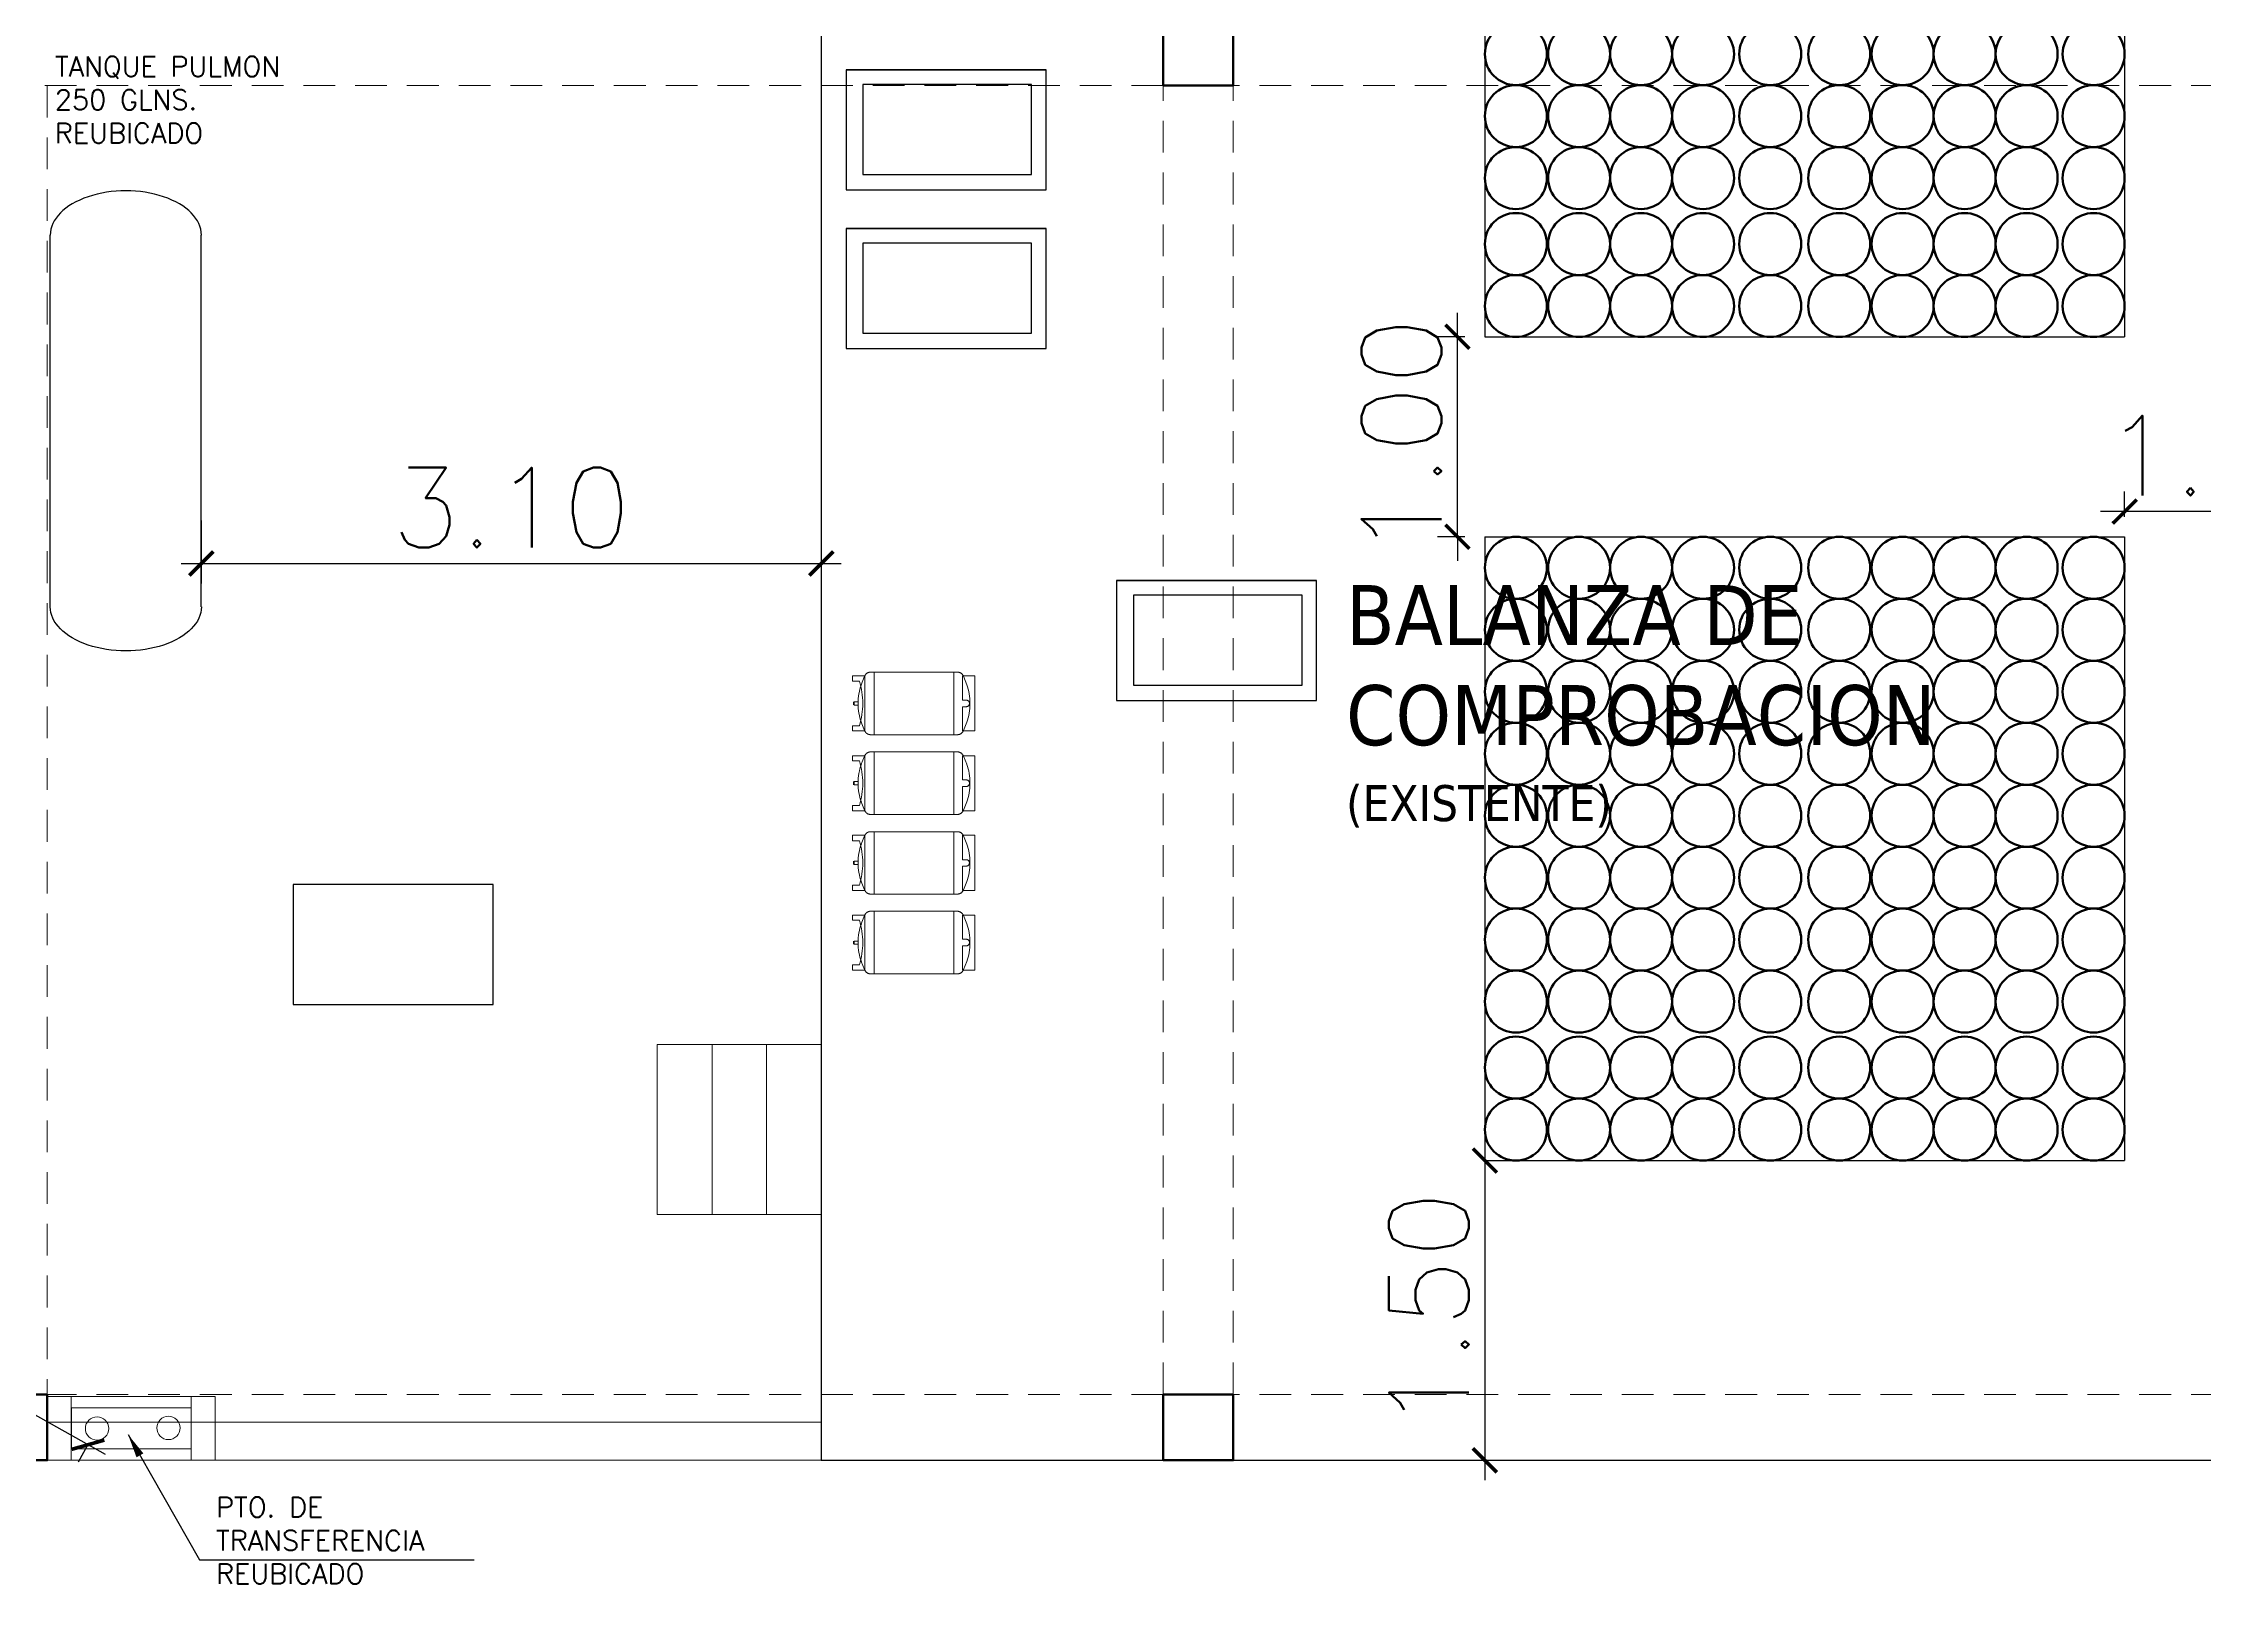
# Model space of a CAD drawing. Header units: metres. Extents: x 2026 to 2182, y 1015 to 1085.
# Drawn here: x 2113 to 2123.8, y 1050.41 to 1058.12 of the extents above; entities that cross this region are included whole.
import ezdxf

# ---------------------------------------------------------------- set-up
doc = ezdxf.new("R2010")
doc.units = ezdxf.units.M
doc.linetypes.add('DASHED2', pattern=[0.375, 0.25, -0.125])
doc.linetypes.add('HIDDEN', pattern=[9.525, 6.35, -3.175])
doc.layers.get('Defpoints').update_dxf_attribs({"lineweight": 0})
for name, color, linetype, lineweight in [('002', 2, 'Continuous', 25), ('01', 9, 'HIDDEN', 9), ('08', 191, 'Continuous', 60), ('muro02', 3, 'Continuous', 18), ('muro08', 2, 'Continuous', 60), ('piso', 30, 'Continuous', 9), ('proyeccion', 5, 'HIDDEN', 13), ('SANITARIOS', 9, 'Continuous', 9), ('T-TITULOS', 4, 'DASHED2', 5), ('TEXTOS GENERALES', 4, 'DASHED2', 5)]:
    doc.layers.add(name, color=color, linetype=linetype, lineweight=lineweight)
doc.layers.add('015', color=40, linetype='Continuous')
doc.layers.add('LEADERS', color=20, linetype='Continuous')
doc.styles.add('COTA50', font='romans.shx', dxfattribs={"height": 0.4})
doc.styles.add('TEXTOS GENERALES', font='simplex8.shx', dxfattribs={"height": 0.1})
doc.styles.add('TITULOS', font='tahoma.ttf', dxfattribs={"height": 0.3})
doc.dimstyles.new('1-100', dxfattribs={"dimscale": 0.1, "dimtxt": 0.4, "dimasz": 1.2, "dimexe": 1, "dimexo": 1, "dimgap": 0.8, "dimtad": 1, "dimzin": 4, "dimdsep": 46, "dimtxsty": 'COTA50', "dimblk": 'ARCHTICK', "dimcen": 2.5, "dimdle": 1, "dimclrd": 1, "dimclre": 1, "dimclrt": 256, "dimadec": 0, "dimazin": 0, "dimtfac": 1, "dimtix": 1, "dimtmove": 2, "dimatfit": 3, "dimfxl": 0, "dimtolj": 1, "dimtzin": 4, "dimarcsym": 0})

# ---------------------------------------------------------------- blocks, each defined once
blk = doc.blocks.new('cilindros100')
for p, q in [((-3.12, 3.199), (-3.12, 0)), ((0, 3.199), (-3.12, 3.199)), ((0, 3.199), (0, 0)), ((0, 0), (-3.12, 0))]:
    blk.add_line(p, q)
at = {"layer": '08'}
for centre in [(-2.965, 3.044), (-2.655, 3.044), (-2.325, 3.044), (-2.015, 3.044), (-1.705, 3.044), (-1.395, 3.044), (-1.085, 3.044), (-0.775, 3.044), (-0.465, 3.044), (-0.155, 3.044), (-2.965, 2.728), (-2.655, 2.728), (-2.325, 2.728), (-2.015, 2.728), (-1.705, 2.728), (-1.395, 2.728), (-1.085, 2.728), (-0.775, 2.728), (-0.465, 2.728), (-0.155, 2.728), (-2.965, 2.418), (-2.655, 2.418), (-2.325, 2.418), (-2.015, 2.418), (-1.705, 2.418), (-1.395, 2.418), (-1.085, 2.418), (-0.775, 2.418), (-0.465, 2.418), (-0.155, 2.418), (-2.965, 2.108), (-2.655, 2.108), (-2.325, 2.108), (-2.015, 2.108), (-1.705, 2.108), (-1.395, 2.108), (-1.085, 2.108), (-0.775, 2.108), (-0.465, 2.108), (-0.155, 2.108), (-2.965, 1.772), (-2.655, 1.772), (-2.325, 1.772), (-2.015, 1.772), (-1.705, 1.772), (-1.395, 1.772), (-1.085, 1.772), (-0.775, 1.772), (-0.465, 1.772), (-0.155, 1.772), (-2.965, 1.427), (-2.655, 1.427), (-2.325, 1.427), (-2.015, 1.427), (-1.705, 1.427), (-1.395, 1.427), (-1.085, 1.427), (-0.775, 1.427), (-0.465, 1.427), (-0.155, 1.427), (-2.965, 1.11), (-2.655, 1.11), (-2.325, 1.11), (-2.015, 1.11), (-1.705, 1.11), (-1.395, 1.11), (-1.085, 1.11), (-0.775, 1.11), (-0.465, 1.11), (-0.155, 1.11), (-2.965, 0.8), (-2.655, 0.8), (-2.325, 0.8), (-2.015, 0.8), (-1.705, 0.8), (-1.395, 0.8), (-1.085, 0.8), (-0.775, 0.8), (-0.465, 0.8), (-0.155, 0.8), (-2.965, 0.49), (-2.655, 0.49), (-2.325, 0.49), (-2.015, 0.49), (-1.705, 0.49), (-1.395, 0.49), (-1.085, 0.49), (-0.775, 0.49), (-0.465, 0.49), (-0.155, 0.49), (-2.965, 0.155), (-2.655, 0.155), (-2.325, 0.155), (-2.015, 0.155), (-1.705, 0.155), (-1.395, 0.155), (-1.085, 0.155), (-0.775, 0.155), (-0.465, 0.155), (-0.155, 0.155)]:
    blk.add_circle(centre, 0.155, dxfattribs=at)
blk = doc.blocks.new('_ARCHTICK')
at = {"color": 0, "linetype": 'ByBlock', "const_width": 0.15}
blk.add_lwpolyline([(-0.5, -0.5), (0.5, 0.5)], dxfattribs=at)
blk = doc.blocks.new('*D63')
at = {"color": 1, "lineweight": -2}
blk.add_line((2120.206, 1052.629), (2120.206, 1050.93), dxfattribs=at)
at = {"layer": 'Defpoints', "color": 0}
for p in [(2120.206, 1052.529), (2120.206, 1051.03), (2120.206, 1051.03)]:
    blk.add_point(p, dxfattribs=at)
at = {"color": 1, "lineweight": -2, "xscale": 0.1199999999999999, "yscale": 0.1199999999999999, "zscale": 0.1199999999999999}
for p, rotation in [((2120.206, 1052.529), 90), ((2120.206, 1051.03), 270)]:
    blk.add_blockref('_ARCHTICK', p, dxfattribs=dict(at, rotation=rotation))
at = {"insert": (2119.926, 1051.78), "char_height": 0.4, "attachment_point": 5, "rotation": 90, "style": 'COTA50'}
blk.add_mtext('\\A1;1.50', dxfattribs=at)
blk = doc.blocks.new('*D64')
at = {"color": 1, "lineweight": -2}
for p, q in [((2120.069, 1056.649), (2120.069, 1056.769)), ((2120.106, 1056.649), (2119.969, 1056.649)), ((2120.069, 1055.649), (2120.069, 1056.649)), ((2120.106, 1055.649), (2119.969, 1055.649)), ((2120.069, 1055.649), (2120.069, 1055.529))]:
    blk.add_line(p, q, dxfattribs=at)
at = {"layer": 'Defpoints', "color": 0}
for p in [(2120.069, 1056.649), (2120.206, 1056.649), (2120.206, 1055.649)]:
    blk.add_point(p, dxfattribs=at)
at = {"color": 1, "lineweight": -2, "xscale": 0.1199999999999999, "yscale": 0.1199999999999999, "zscale": 0.1199999999999999}
for p, rotation in [((2120.069, 1056.649), 270), ((2120.069, 1055.649), 90)]:
    blk.add_blockref('_ARCHTICK', p, dxfattribs=dict(at, rotation=rotation))
at = {"insert": (2119.789, 1056.149), "char_height": 0.4, "attachment_point": 5, "rotation": 90, "style": 'COTA50'}
blk.add_mtext('\\A1;1.00', dxfattribs=at)
blk = doc.blocks.new('*D69')
at = {"color": 1, "lineweight": -2}
for p, q in [((2123.405, 1055.749), (2123.405, 1055.875)), ((2124.405, 1055.749), (2124.405, 1055.875)), ((2123.405, 1055.775), (2123.285, 1055.775)), ((2124.405, 1055.775), (2123.405, 1055.775)), ((2124.405, 1055.775), (2124.525, 1055.775))]:
    blk.add_line(p, q, dxfattribs=at)
at = {"layer": 'Defpoints', "color": 0}
for p in [(2123.405, 1055.775), (2123.405, 1055.649), (2124.405, 1055.649)]:
    blk.add_point(p, dxfattribs=at)
at = {"color": 1, "lineweight": -2, "xscale": 0.1199999999999999, "yscale": 0.1199999999999999, "zscale": 0.1199999999999999}
blk.add_blockref('_ARCHTICK', (2123.405, 1055.775), dxfattribs=at)
at = {"color": 1, "lineweight": -2, "xscale": 0.1199999999999999, "yscale": 0.1199999999999999, "zscale": 0.1199999999999999, "rotation": 180}
blk.add_blockref('_ARCHTICK', (2124.405, 1055.775), dxfattribs=at)
at = {"insert": (2123.905, 1056.055), "char_height": 0.4, "attachment_point": 5, "style": 'COTA50'}
blk.add_mtext('\\A1;1.00', dxfattribs=at)
blk = doc.blocks.new('*D76')
at = {"color": 1, "lineweight": -2}
for p, q in [((2113.309, 1051.059), (2110.317, 1052.736)), ((2110.401, 1052.68), (2110.355, 1052.599)), ((2113.218, 1051.102), (2113.173, 1051.021))]:
    blk.add_line(p, q, dxfattribs=at)
at = {"layer": 'Defpoints', "color": 0}
for p in [(2110.449, 1052.767), (2110.404, 1052.687), (2113.267, 1051.189)]:
    blk.add_point(p, dxfattribs=at)
at = {"color": 1, "lineweight": -2, "xscale": 0.1199999999999999, "yscale": 0.1199999999999999, "zscale": 0.1199999999999999}
for p, rotation in [((2110.404, 1052.687), 150.741178797657), ((2113.222, 1051.108), 330.741178797657)]:
    blk.add_blockref('_ARCHTICK', p, dxfattribs=dict(at, rotation=rotation))
at = {"insert": (2111.95, 1052.142), "char_height": 0.4, "attachment_point": 5, "rotation": 330.7412, "style": 'COTA50'}
blk.add_mtext('\\A1;3.23', dxfattribs=at)
blk = doc.blocks.new('*D77')
at = {"color": 1, "lineweight": -2}
for p, q in [((2113.788, 1055.731), (2113.788, 1055.415)), ((2116.888, 1055.731), (2116.888, 1055.415)), ((2113.688, 1055.515), (2116.988, 1055.515))]:
    blk.add_line(p, q, dxfattribs=at)
at = {"layer": 'Defpoints', "color": 0}
for p in [(2113.788, 1055.831), (2116.888, 1055.831), (2116.888, 1055.515)]:
    blk.add_point(p, dxfattribs=at)
at = {"color": 1, "lineweight": -2, "xscale": 0.1199999999999999, "yscale": 0.1199999999999999, "zscale": 0.1199999999999999, "rotation": 180}
blk.add_blockref('_ARCHTICK', (2113.788, 1055.515), dxfattribs=at)
at = {"color": 1, "lineweight": -2, "xscale": 0.1199999999999999, "yscale": 0.1199999999999999, "zscale": 0.1199999999999999}
blk.add_blockref('_ARCHTICK', (2116.888, 1055.515), dxfattribs=at)
at = {"insert": (2115.338, 1055.795), "char_height": 0.4, "attachment_point": 5, "style": 'COTA50'}
blk.add_mtext('\\A1;3.10', dxfattribs=at)

msp = doc.modelspace()

# ---------------------------------------------------------------- linework, layer by layer
at = {"color": 2}
msp.add_line((2113.788, 1055.299), (2113.788, 1057.158), dxfattribs=at)
msp.add_lwpolyline([(2116.888, 1051.03), (2137.168, 1051.03), (2137.168, 1065.05), (2116.888, 1065.05)], close=True)
msp.add_lwpolyline([(2113.033, 1055.299), (2113.033, 1057.158)], dxfattribs=at)
msp.add_ellipse((2113.411, 1057.158), major_axis=(0.378, 0), ratio=0.5847, start_param=6.283185, end_param=9.424778, dxfattribs=at)
at = {"color": 2, "extrusion": (0, 0, -1)}
msp.add_ellipse((2113.411, 1055.299), major_axis=(0.378, 0), ratio=0.5847, start_param=6.283185, end_param=9.424778, dxfattribs=at)
at = {"layer": '002'}
for p, q in [((2117.012, 1057.984), (2118.012, 1057.984)), ((2117.012, 1057.191), (2118.012, 1057.191)), ((2118.365, 1055.43), (2119.365, 1055.43))]:
    msp.add_line(p, q, dxfattribs=at)
for points in [[(2117.012, 1057.984), (2117.012, 1057.384), (2118.012, 1057.384), (2118.012, 1057.984)], [(2117.012, 1057.984), (2117.012, 1057.384), (2118.012, 1057.384), (2118.012, 1057.984)], [(2117.096, 1057.91), (2117.096, 1057.46), (2117.939, 1057.46), (2117.939, 1057.91)], [(2117.012, 1057.191), (2117.012, 1056.591), (2118.012, 1056.591), (2118.012, 1057.191)], [(2117.012, 1057.191), (2117.012, 1056.591), (2118.012, 1056.591), (2118.012, 1057.191)], [(2117.096, 1057.118), (2117.096, 1056.667), (2117.939, 1056.667), (2117.939, 1057.118)], [(2118.365, 1055.43), (2118.365, 1054.83), (2119.365, 1054.83), (2119.365, 1055.43)], [(2118.365, 1055.43), (2118.365, 1054.83), (2119.365, 1054.83), (2119.365, 1055.43)], [(2118.449, 1055.357), (2118.449, 1054.906), (2119.292, 1054.906), (2119.292, 1055.357)]]:
    msp.add_lwpolyline(points, close=True, dxfattribs=at)
at = {"layer": '01', "color": 1}
for p, q in [((2117.153, 1054.659), (2117.153, 1054.972)), ((2117.551, 1054.659), (2117.551, 1054.972)), ((2117.049, 1054.808), (2117.049, 1054.824)), ((2117.153, 1054.26), (2117.153, 1054.573)), ((2117.551, 1054.26), (2117.551, 1054.573)), ((2117.049, 1054.409), (2117.049, 1054.425)), ((2117.153, 1053.862), (2117.153, 1054.174)), ((2117.551, 1053.862), (2117.551, 1054.174)), ((2117.049, 1054.01), (2117.049, 1054.026)), ((2117.153, 1053.463), (2117.153, 1053.776)), ((2117.551, 1053.463), (2117.551, 1053.776)), ((2117.049, 1053.612), (2117.049, 1053.627))]:
    msp.add_line(p, q, dxfattribs=at)
for points in [[(2117.079, 1054.927), (2117.044, 1054.927), (2117.044, 1054.953), (2117.106, 1054.953), (2117.106, 1054.678), (2117.044, 1054.678), (2117.044, 1054.704), (2117.079, 1054.704, 0.147743)], [(2117.613, 1054.832), (2117.594, 1054.832), (2117.594, 1054.953), (2117.656, 1054.953), (2117.656, 1054.678), (2117.594, 1054.678), (2117.594, 1054.799), (2117.613, 1054.799, 1)], [(2117.079, 1054.528), (2117.044, 1054.528), (2117.044, 1054.554), (2117.106, 1054.554), (2117.106, 1054.279), (2117.044, 1054.279), (2117.044, 1054.305), (2117.079, 1054.305, 0.147743)], [(2117.613, 1054.433), (2117.594, 1054.433), (2117.594, 1054.554), (2117.656, 1054.554), (2117.656, 1054.279), (2117.594, 1054.279), (2117.594, 1054.4), (2117.613, 1054.4, 1)], [(2117.079, 1054.129), (2117.044, 1054.129), (2117.044, 1054.156), (2117.106, 1054.156), (2117.106, 1053.88), (2117.044, 1053.88), (2117.044, 1053.907), (2117.079, 1053.907, 0.147743)], [(2117.613, 1054.034), (2117.594, 1054.034), (2117.594, 1054.156), (2117.656, 1054.156), (2117.656, 1053.88), (2117.594, 1053.88), (2117.594, 1054.002), (2117.613, 1054.002, 1)], [(2117.079, 1053.731), (2117.044, 1053.731), (2117.044, 1053.757), (2117.106, 1053.757), (2117.106, 1053.482), (2117.044, 1053.482), (2117.044, 1053.508), (2117.079, 1053.508, 0.147743)], [(2117.613, 1053.636), (2117.594, 1053.636), (2117.594, 1053.757), (2117.656, 1053.757), (2117.656, 1053.482), (2117.594, 1053.482), (2117.594, 1053.603), (2117.613, 1053.603, 1)]]:
    msp.add_lwpolyline(points, format="xyb", close=True, dxfattribs=at)
for points in [[(2117.116, 1054.966, 0.145658), (2117.105, 1054.951), (2117.088, 1054.909)], [(2117.594, 1054.96, 0.227735), (2117.569, 1054.972), (2117.551, 1054.972), (2117.135, 1054.972, 0.15686), (2117.116, 1054.966)], [(2117.594, 1054.96, -0.076465), (2117.599, 1054.951), (2117.616, 1054.909)], [(2117.116, 1054.665, -0.145658), (2117.105, 1054.68), (2117.088, 1054.722)], [(2117.594, 1054.671, 0.076465), (2117.599, 1054.68), (2117.616, 1054.722)], [(2117.594, 1054.671, -0.227735), (2117.569, 1054.659), (2117.551, 1054.659), (2117.135, 1054.659, -0.15686), (2117.116, 1054.665)], [(2117.594, 1054.561, 0.227735), (2117.569, 1054.573), (2117.551, 1054.573), (2117.135, 1054.573, 0.15686), (2117.116, 1054.567)], [(2117.116, 1054.567, 0.145658), (2117.105, 1054.552), (2117.088, 1054.511)], [(2117.594, 1054.561, -0.076465), (2117.599, 1054.552), (2117.616, 1054.511)], [(2117.116, 1054.266, -0.145658), (2117.105, 1054.281), (2117.088, 1054.323)], [(2117.594, 1054.273, -0.227735), (2117.569, 1054.26), (2117.551, 1054.26), (2117.135, 1054.26, -0.15686), (2117.116, 1054.266)], [(2117.594, 1054.273, 0.076465), (2117.599, 1054.281), (2117.616, 1054.323)], [(2117.116, 1054.168, 0.145658), (2117.105, 1054.153), (2117.088, 1054.112)], [(2117.594, 1054.162, 0.227735), (2117.569, 1054.174), (2117.551, 1054.174), (2117.135, 1054.174, 0.15686), (2117.116, 1054.168)], [(2117.594, 1054.162, -0.076465), (2117.599, 1054.153), (2117.616, 1054.112)], [(2117.116, 1053.868, -0.145658), (2117.105, 1053.883), (2117.088, 1053.924)], [(2117.594, 1053.874, 0.076465), (2117.599, 1053.883), (2117.616, 1053.924)], [(2117.594, 1053.874, -0.227735), (2117.569, 1053.862), (2117.551, 1053.862), (2117.135, 1053.862, -0.15686), (2117.116, 1053.868)], [(2117.116, 1053.77, 0.145658), (2117.105, 1053.755), (2117.088, 1053.713)], [(2117.594, 1053.763, 0.227735), (2117.569, 1053.776), (2117.551, 1053.776), (2117.135, 1053.776, 0.15686), (2117.116, 1053.77)], [(2117.594, 1053.763, -0.076465), (2117.599, 1053.755), (2117.616, 1053.713)], [(2117.116, 1053.469, -0.145658), (2117.105, 1053.484), (2117.088, 1053.525)], [(2117.594, 1053.475, 0.076465), (2117.599, 1053.484), (2117.616, 1053.525)], [(2117.594, 1053.475, -0.227735), (2117.569, 1053.463), (2117.551, 1053.463), (2117.135, 1053.463, -0.15686), (2117.116, 1053.469)]]:
    msp.add_lwpolyline(points, format="xyb", dxfattribs=at)
for points in [[(2117.052, 1054.824), (2117.052, 1054.807), (2117.072, 1054.807), (2117.072, 1054.824)], [(2117.052, 1054.425), (2117.052, 1054.409), (2117.072, 1054.409), (2117.072, 1054.425)], [(2117.052, 1054.026), (2117.052, 1054.01), (2117.072, 1054.01), (2117.072, 1054.026)], [(2117.052, 1053.627), (2117.052, 1053.611), (2117.072, 1053.611), (2117.072, 1053.627)]]:
    msp.add_lwpolyline(points, close=True, dxfattribs=at)
at = {"layer": '01', "color": 1, "extrusion": (0, 0, -1)}
for centre in [(2117.153, 1054.815), (2117.153, 1054.417), (2117.153, 1054.018), (2117.153, 1053.619)]:
    msp.add_ellipse(centre, major_axis=(0, 0.156), ratio=0.516845, start_param=4.068798, end_param=5.35598, dxfattribs=at)
at = {"layer": '01', "color": 1}
for centre in [(2117.551, 1054.815), (2117.551, 1054.417), (2117.551, 1054.018), (2117.551, 1053.619)]:
    msp.add_ellipse(centre, major_axis=(0, 0.156), ratio=0.516845, start_param=4.068798, end_param=5.35598, dxfattribs=at)
at = {"layer": '015'}
msp.add_lwpolyline([(2115.248, 1053.91), (2114.248, 1053.91), (2114.248, 1053.31), (2115.248, 1053.31)], close=True, dxfattribs=at)
at = {"layer": 'muro02'}
for p, q in [((2113.138, 1051.35), (2113.138, 1051.03)), ((2113.738, 1051.35), (2113.738, 1051.03)), ((2116.888, 1051.22), (2113.018, 1051.22)), ((2116.888, 1051.03), (2113.018, 1051.03))]:
    msp.add_line(p, q, dxfattribs=at)
msp.add_lwpolyline([(2113.018, 1051.03), (2113.018, 1051.35), (2113.858, 1051.35), (2113.858, 1051.03)], dxfattribs=at)
at = {"layer": 'muro08'}
for points in [[(2118.948, 1058.235), (2118.598, 1058.235), (2118.598, 1057.905), (2118.948, 1057.905)], [(2113.018, 1051.36), (2112.668, 1051.36), (2112.668, 1051.03), (2113.018, 1051.03)], [(2118.948, 1051.36), (2118.598, 1051.36), (2118.598, 1051.03), (2118.948, 1051.03)]]:
    msp.add_lwpolyline(points, close=True, dxfattribs=at)
at = {"layer": 'piso'}
for p, q in [((2116.888, 1053.11), (2116.068, 1053.11)), ((2116.068, 1053.11), (2116.068, 1052.26)), ((2116.342, 1053.11), (2116.342, 1052.26)), ((2116.615, 1053.11), (2116.615, 1052.26)), ((2116.888, 1052.26), (2116.068, 1052.26))]:
    msp.add_line(p, q, dxfattribs=at)
for points in [[(2116.888, 1053.11), (2116.888, 1065.05), (2137.168, 1065.05), (2137.168, 1057.905)], [(2137.168, 1057.905), (2137.168, 1051.03), (2116.888, 1051.03), (2116.888, 1052.26)]]:
    msp.add_lwpolyline(points, dxfattribs=at)
at = {"layer": 'proyeccion', "linetype": 'HIDDEN', "ltscale": 0.025}
for p, q in [((2118.598, 1057.905), (2107.093, 1057.905)), ((2113.018, 1057.905), (2113.018, 1051.36)), ((2118.598, 1051.36), (2118.598, 1057.905)), ((2124.672, 1057.905), (2118.948, 1057.905)), ((2118.948, 1051.36), (2118.948, 1057.905)), ((2118.598, 1051.36), (2113.018, 1051.36)), ((2124.672, 1051.36), (2118.948, 1051.36))]:
    msp.add_line(p, q, dxfattribs=at)
at = {"layer": 'SANITARIOS'}
msp.add_lwpolyline([(2113.738, 1051.293), (2113.738, 1051.088), (2113.139, 1051.088), (2113.139, 1051.293)], close=True, dxfattribs=at)
for centre in [(2113.267, 1051.189), (2113.624, 1051.192)]:
    msp.add_circle(centre, 0.0584, dxfattribs=at)

# ---------------------------------------------------------------- block references
at = {"rotation": 90}
for p in [(2123.405, 1059.768), (2123.405, 1055.649)]:
    msp.add_blockref('cilindros100', p, dxfattribs=at)

# ---------------------------------------------------------------- texts
at = {"layer": 'T-TITULOS', "insert": (2119.512, 1055.407), "char_height": 0.3, "width": 4.89296, "attachment_point": 1, "style": 'TITULOS'}
msp.add_mtext('BALANZA DE COMPROBACION \\P{\\H0.6x;(EXISTENTE)}', dxfattribs=at)
at = {"layer": 'TEXTOS GENERALES', "char_height": 0.1, "attachment_point": 1, "style": 'TEXTOS GENERALES'}
for s, insert, width in [('TANQUE PULMON\\P250 GLNS.\\PREUBICADO', (2113.056, 1058.051), 1.09033), ('PTO. DE TRANSFERENCIA REUBICADO', (2113.862, 1050.846), 0.86051)]:
    msp.add_mtext(s, dxfattribs=dict(at, insert=insert, width=width))

# ---------------------------------------------------------------- dimensions: what is measured, and where the dimension line sits
for base, p1, p2, picture, middle in [((2120.069, 1056.649), (2120.206, 1055.649), (2120.206, 1056.649), '*D64', (2119.789, 1056.149)), ((2120.206, 1051.03), (2120.206, 1052.529), (2120.206, 1051.03), '*D63', (2119.926, 1051.78))]:
    dim = msp.add_linear_dim(base=base, p1=p1, p2=p2, angle=90, dimstyle='1-100')
    dim.commit()
    dim.dimension.update_dxf_attribs({"geometry": picture, "text_midpoint": middle})
dim = msp.add_linear_dim(base=(2123.405, 1055.775), p1=(2124.405, 1055.649), p2=(2123.405, 1055.649), dimstyle='1-100')
dim.commit()
dim.dimension.update_dxf_attribs({"geometry": '*D69', "text_midpoint": (2123.905, 1056.055)})
for p1, p2, distance, picture, middle in [((2113.788, 1055.831), (2116.888, 1055.831), -0.316, '*D77', (2115.338, 1055.795)), ((2113.267, 1051.189), (2110.449, 1052.767), 0.092, '*D76', (2111.95, 1052.142))]:
    dim = msp.add_aligned_dim(p1=p1, p2=p2, distance=distance, dimstyle='1-100')
    dim.commit()
    dim.dimension.update_dxf_attribs({"geometry": picture, "text_midpoint": middle})

# ---------------------------------------------------------------- leaders
at = {"layer": 'LEADERS'}
msp.add_leader([(2113.422, 1051.159), (2113.779, 1050.533), (2115.153, 1050.533)], dimstyle='1-100', override={"dimclrd": 256}, dxfattribs=at)

doc.saveas('drawing.dxf')
